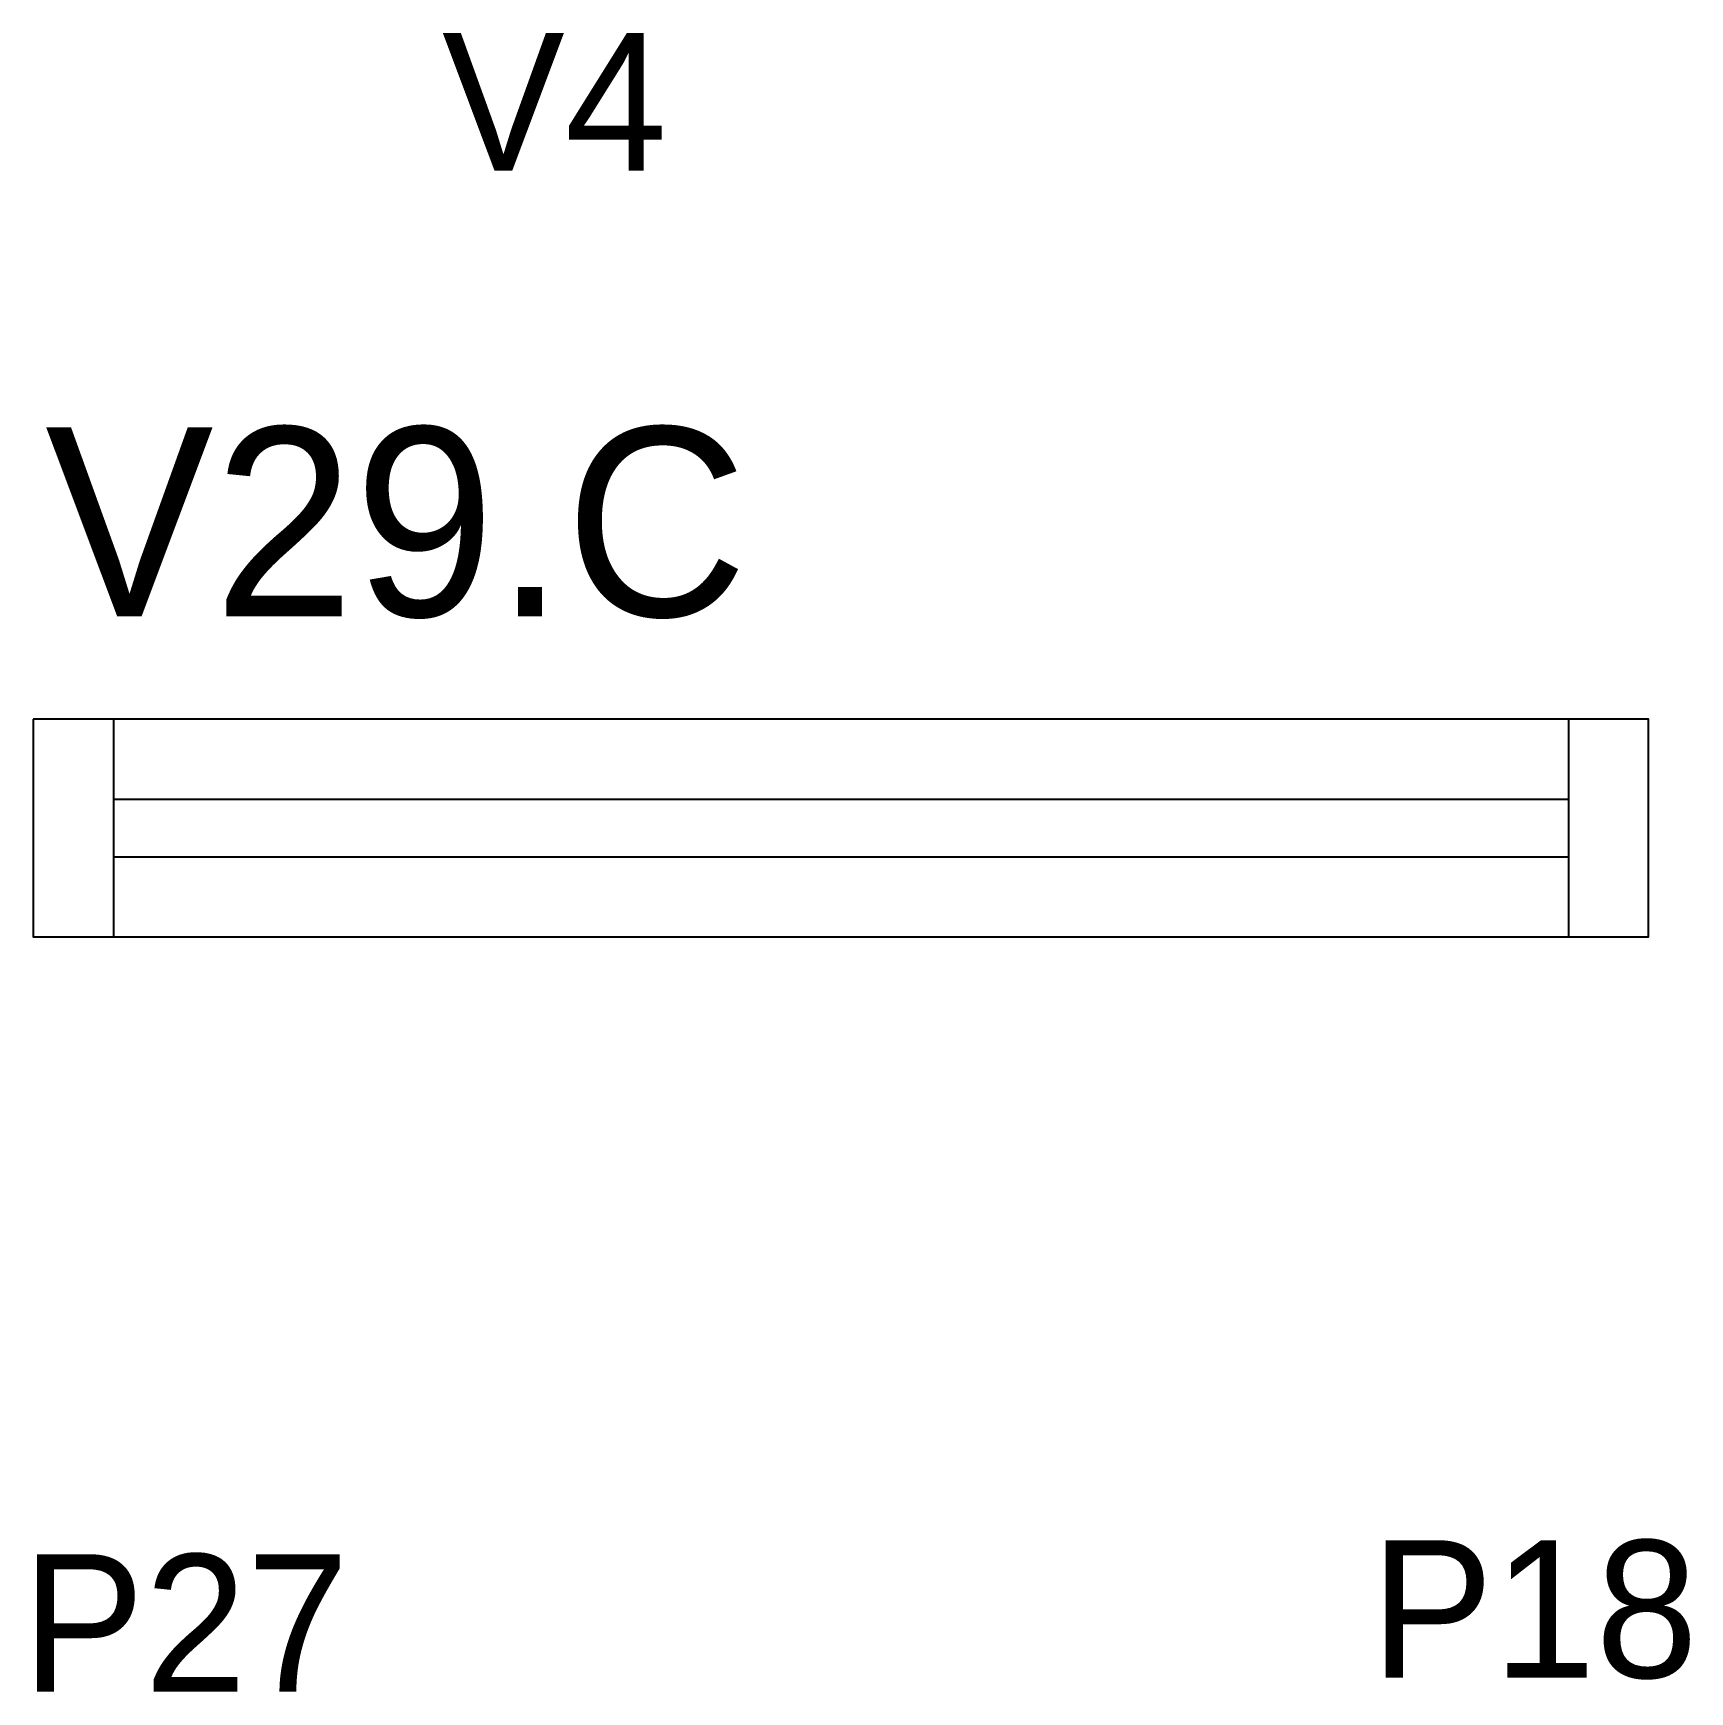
# Model space of a CAD drawing. Header units: metres. Extents: x 4307 to 4452, y -1027 to -883.
import ezdxf

# ---------------------------------------------------------------- set-up
doc = ezdxf.new("R2010")
doc.units = ezdxf.units.M
for name, color, linetype in [('5', 7, 'Continuous'), ('NOMENCLATURA', 7, 'Continuous'), ('Painéis', 7, 'Continuous'), ('SARR_2.2x7', 7, 'Continuous')]:
    doc.layers.add(name, color=color, linetype=linetype)

msp = doc.modelspace()

# ---------------------------------------------------------------- linework, layer by layer
at = {"layer": 'Painéis', "color": 7, "lineweight": 25}
msp.add_lwpolyline([(4307.05, -942.47), (4307.05, -961.47), (4448.05, -961.47), (4448.05, -942.47), (4307.05, -942.47)], dxfattribs=at)
at = {"layer": 'SARR_2.2x7', "color": 7, "lineweight": 25}
for p, q in [((4314.05, -942.47), (4314.05, -961.47)), ((4441.05, -942.47), (4441.05, -961.47)), ((4441.05, -949.47), (4314.05, -949.47)), ((4314.05, -954.47), (4441.05, -954.47))]:
    msp.add_line(p, q, dxfattribs=at)

# ---------------------------------------------------------------- texts
at = {"layer": '5', "color": 7, "lineweight": 25}
for s, p in [('V4', (4342.74, -894.61)), ('P18', (4423.8, -1026.12)), ('P27', (4306.06, -1027.34))]:
    msp.add_text(s, height=12, dxfattribs=at).set_placement(p)
at = {"layer": 'NOMENCLATURA', "color": 7, "lineweight": 25}
msp.add_text('V29.C', height=16.5, dxfattribs=at).set_placement((4308.09, -933.5))

doc.saveas('drawing.dxf')
